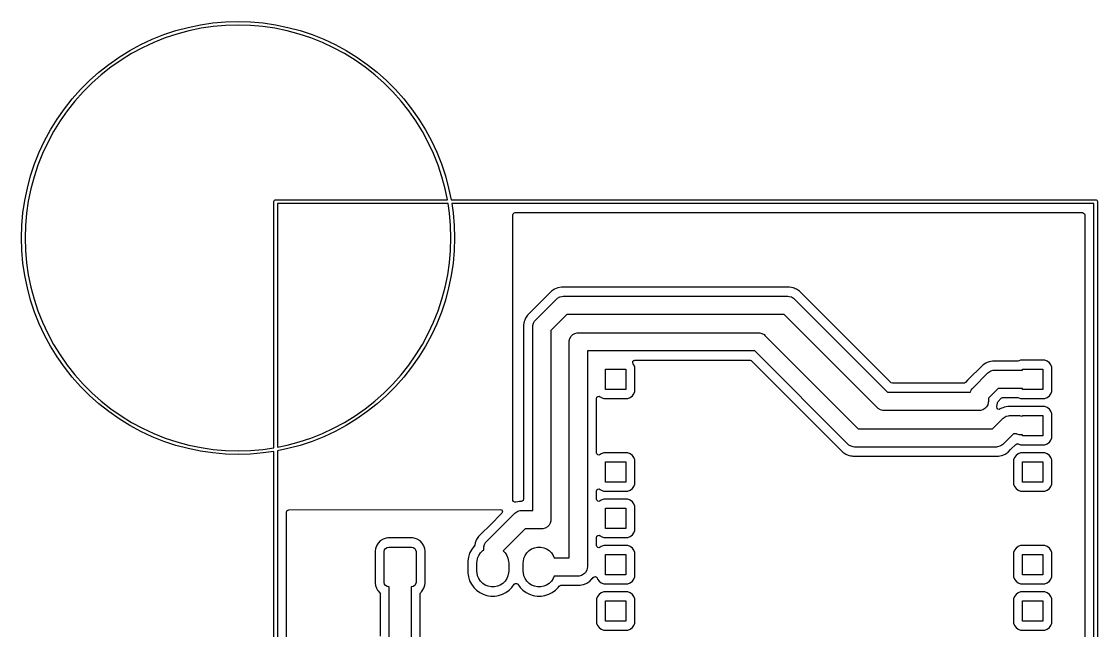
# Model space of a CAD drawing. Extents: x 75 to 134, y -115.2 to -43.8.
# Drawn here: x 75 to 134, y -77.2 to -43.8 of the extents above; entities that cross this region are included whole.
import ezdxf

# ---------------------------------------------------------------- set-up
doc = ezdxf.new("R2010")
doc.units = 0
doc.layers.add('BLACK', color=7, linetype='CONTINUOUS')

msp = doc.modelspace()

# ---------------------------------------------------------------- linework, layer by layer
at = {"layer": 'BLACK', "linetype": 'CONTINUOUS'}
for p, q in [((83.497445, -44.330004), (84.16431, -44.151318)), ((84.16431, -44.151318), (84.840437, -44.011709)), ((84.874309, -44.203807), (84.209294, -44.341122)), ((84.840437, -44.011709), (85.523537, -43.911649)), ((85.546183, -44.105392), (84.874309, -44.203807)), ((85.523537, -43.911649), (86.2113, -43.851478)), ((86.222642, -44.04621), (85.546183, -44.105392)), ((86.2113, -43.851478), (86.901398, -43.831398)), ((86.901398, -44.02646), (86.222642, -44.04621)), ((86.901398, -43.831398), (87.591496, -43.851478)), ((87.580154, -44.04621), (86.901398, -44.02646)), ((88.256613, -44.105392), (87.580154, -44.04621)), ((87.591496, -43.851478), (88.279259, -43.911649)), ((88.928487, -44.203807), (88.256613, -44.105392)), ((88.279259, -43.911649), (88.962359, -44.011709)), ((89.593502, -44.341122), (88.928487, -44.203807)), ((88.962359, -44.011709), (89.638486, -44.151318)), ((89.638486, -44.151318), (90.305351, -44.330004)), ((81.574779, -45.09383), (82.200485, -44.802058)), ((82.200485, -44.802058), (82.842097, -44.547162)), ((82.908812, -44.730461), (82.277745, -44.981168)), ((82.842097, -44.547162), (83.497445, -44.330004)), ((83.553389, -44.516871), (82.908812, -44.730461)), ((84.209294, -44.341122), (83.553389, -44.516871)), ((90.249407, -44.516871), (89.593502, -44.341122)), ((90.893984, -44.730461), (90.249407, -44.516871)), ((90.305351, -44.330004), (90.960699, -44.547162)), ((91.525051, -44.981168), (90.893984, -44.730461)), ((90.960699, -44.547162), (91.602311, -44.802058)), ((91.602311, -44.802058), (92.228017, -45.09383)), ((80.967097, -45.421489), (81.574779, -45.09383)), ((81.662323, -45.268144), (81.064628, -45.590418)), ((82.277745, -44.981168), (81.662323, -45.268144)), ((92.140473, -45.268144), (91.525051, -44.981168)), ((92.738168, -45.590418), (92.140473, -45.268144)), ((92.228017, -45.09383), (92.835699, -45.421489)), ((79.81396, -46.179919), (80.379495, -45.783928)), ((80.486683, -45.9469), (79.930443, -46.336383)), ((80.379495, -45.783928), (80.967097, -45.421489)), ((81.064628, -45.590418), (80.486683, -45.9469)), ((93.316113, -45.9469), (92.738168, -45.590418)), ((92.835699, -45.421489), (93.423301, -45.783928)), ((93.872353, -46.336383), (93.316113, -45.9469)), ((93.423301, -45.783928), (93.988836, -46.179919)), ((79.272408, -46.608123), (79.81396, -46.179919)), ((79.930443, -46.336383), (79.397791, -46.75755)), ((94.405005, -46.75755), (93.872353, -46.336383)), ((93.988836, -46.179919), (94.530388, -46.608123)), ((78.26849, -47.555271), (78.756669, -47.067092)), ((78.756669, -47.067092), (79.272408, -46.608123)), ((79.397791, -46.75755), (78.890529, -47.208975)), ((94.912267, -47.208975), (94.405005, -46.75755)), ((94.530388, -46.608123), (95.046127, -47.067092)), ((95.046127, -47.067092), (95.534306, -47.555271)), ((77.809521, -48.07101), (78.26849, -47.555271)), ((78.410373, -47.689131), (77.958948, -48.196393)), ((78.890529, -47.208975), (78.410373, -47.689131)), ((95.392423, -47.689131), (94.912267, -47.208975)), ((95.843848, -48.196393), (95.392423, -47.689131)), ((95.534306, -47.555271), (95.993275, -48.07101)), ((77.381317, -48.612562), (77.809521, -48.07101)), ((77.958948, -48.196393), (77.537781, -48.729045)), ((96.265015, -48.729045), (95.843848, -48.196393)), ((95.993275, -48.07101), (96.421479, -48.612562)), ((76.985326, -49.178097), (77.381317, -48.612562)), ((77.537781, -48.729045), (77.148298, -49.285285)), ((96.654498, -49.285285), (96.265015, -48.729045)), ((96.421479, -48.612562), (96.81747, -49.178097)), ((76.622887, -49.765699), (76.985326, -49.178097)), ((77.148298, -49.285285), (76.791816, -49.86323)), ((97.01098, -49.86323), (96.654498, -49.285285)), ((96.81747, -49.178097), (97.179909, -49.765699)), ((76.295228, -50.373381), (76.622887, -49.765699)), ((76.791816, -49.86323), (76.469542, -50.460925)), ((97.333254, -50.460925), (97.01098, -49.86323)), ((97.179909, -49.765699), (97.507568, -50.373381)), ((76.003456, -50.999087), (76.295228, -50.373381)), ((76.469542, -50.460925), (76.182566, -51.076347)), ((97.62023, -51.076347), (97.333254, -50.460925)), ((97.507568, -50.373381), (97.79934, -50.999087)), ((75.74856, -51.640699), (76.003456, -50.999087)), ((76.182566, -51.076347), (75.931859, -51.707414)), ((97.870937, -51.707414), (97.62023, -51.076347)), ((97.79934, -50.999087), (98.054236, -51.640699)), ((75.531402, -52.296047), (75.74856, -51.640699)), ((75.931859, -51.707414), (75.718269, -52.351991)), ((98.084527, -52.351991), (97.870937, -51.707414)), ((98.054236, -51.640699), (98.271394, -52.296047)), ((75.352716, -52.962912), (75.531402, -52.296047)), ((75.718269, -52.351991), (75.54252, -53.007896)), ((98.260276, -53.007896), (98.084527, -52.351991)), ((98.271394, -52.296047), (98.45008, -52.962912)), ((75.213107, -53.639039), (75.352716, -52.962912)), ((75.54252, -53.007896), (75.405205, -53.672911)), ((98.384601, -53.61), (98.260276, -53.007896)), ((98.45008, -52.962912), (98.583693, -53.61)), ((75.113047, -54.322139), (75.213107, -53.639039)), ((75.405205, -53.672911), (75.30679, -54.344785)), ((88.861921, -53.690491), (88.876853, -53.654443)), ((88.876853, -53.654443), (88.904443, -53.626853)), ((88.904443, -53.626853), (88.940491, -53.611921)), ((88.940491, -53.611921), (88.96, -53.61)), ((88.96, -53.61), (98.384601, -53.61)), ((98.583693, -53.61), (133.92, -53.61)), ((133.92, -53.61), (133.939509, -53.611921)), ((133.939509, -53.611921), (133.975557, -53.626853)), ((133.975557, -53.626853), (134.003147, -53.654443)), ((134.003147, -53.654443), (134.018079, -53.690491)), ((88.86, -53.71), (88.861921, -53.690491)), ((88.86, -67.206224), (88.86, -53.71)), ((89.06, -53.81), (89.06, -67.169037)), ((98.417672, -53.81), (89.06, -53.81)), ((98.496006, -54.344785), (98.417672, -53.81)), ((98.614731, -53.81), (98.689749, -54.322139)), ((133.82, -53.81), (98.614731, -53.81)), ((133.82, -110.86), (133.82, -53.81)), ((134.018079, -53.690491), (134.02, -53.71)), ((134.02, -53.71), (134.02, -110.96)), ((75.052876, -55.009902), (75.113047, -54.322139)), ((75.30679, -54.344785), (75.247608, -55.021244)), ((98.555188, -55.021244), (98.496006, -54.344785)), ((98.689749, -54.322139), (98.74992, -55.009902)), ((101.9705, -54.4345), (101.990185, -54.367461)), ((101.9705, -70.06612), (101.9705, -54.4345)), ((101.990185, -54.367461), (102.042989, -54.321706)), ((102.042989, -54.321706), (102.0945, -54.3105)), ((102.0945, -54.3105), (133.1955, -54.3105)), ((133.1955, -54.3105), (133.262539, -54.330185)), ((133.262539, -54.330185), (133.308294, -54.382989)), ((133.308294, -54.382989), (133.3195, -54.4345)), ((133.3195, -54.4345), (133.3195, -95.5555)), ((75.032796, -55.7), (75.052876, -55.009902)), ((75.247608, -55.021244), (75.227858, -55.7)), ((98.574938, -55.7), (98.555188, -55.021244)), ((98.74992, -55.009902), (98.77, -55.7)), ((75.052876, -56.390098), (75.032796, -55.7)), ((75.227858, -55.7), (75.247608, -56.378756)), ((98.555188, -56.378756), (98.574938, -55.7)), ((98.77, -55.7), (98.74992, -56.390098)), ((75.113047, -57.077861), (75.052876, -56.390098)), ((75.247608, -56.378756), (75.30679, -57.055215)), ((98.496006, -57.055215), (98.555188, -56.378756)), ((98.74992, -56.390098), (98.689749, -57.077861)), ((75.213107, -57.760961), (75.113047, -57.077861)), ((75.30679, -57.055215), (75.405205, -57.727089)), ((98.397591, -57.727089), (98.496006, -57.055215)), ((98.689749, -57.077861), (98.589689, -57.760961)), ((75.352716, -58.437088), (75.213107, -57.760961)), ((75.405205, -57.727089), (75.54252, -58.392104)), ((98.260276, -58.392104), (98.397591, -57.727089)), ((98.589689, -57.760961), (98.45008, -58.437088)), ((75.54252, -58.392104), (75.718269, -59.048009)), ((98.084527, -59.048009), (98.260276, -58.392104)), ((104.629029, -58.3955), (104.435742, -58.433947)), ((104.629031, -58.3955), (104.629029, -58.3955)), ((104.826113, -58.3955), (104.629031, -58.3955)), ((117.144541, -58.3955), (104.826113, -58.3955)), ((117.144544, -58.3955), (117.144541, -58.3955)), ((117.241188, -58.414724), (117.144544, -58.3955)), ((75.531402, -59.103953), (75.352716, -58.437088)), ((98.45008, -58.437088), (98.271394, -59.103953)), ((103.948423, -58.760228), (103.119901, -59.588751)), ((103.948468, -58.760181), (103.948423, -58.760228)), ((104.089786, -58.618863), (103.948468, -58.760181)), ((104.08979, -58.61886), (104.089786, -58.618863)), ((104.253651, -58.509371), (104.08979, -58.61886)), ((104.253664, -58.509364), (104.253651, -58.509371)), ((104.435732, -58.43395), (104.253664, -58.509364)), ((104.423191, -58.999323), (104.53623, -58.93406)), ((104.435742, -58.433947), (104.435732, -58.43395)), ((104.53623, -58.93406), (104.662309, -58.900278)), ((104.662309, -58.900278), (104.727572, -58.896)), ((104.727572, -58.896), (117.046, -58.896)), ((117.046, -58.896), (117.111248, -58.900277)), ((117.111248, -58.900277), (117.111263, -58.900277)), ((117.111263, -58.900277), (117.237342, -58.93406)), ((117.237342, -58.93406), (117.350381, -58.999323)), ((117.337828, -58.433946), (117.241188, -58.414724)), ((117.337832, -58.433948), (117.337828, -58.433946)), ((117.337836, -58.433949), (117.337832, -58.433948)), ((117.391165, -58.456038), (117.337836, -58.433949)), ((117.447315, -58.479296), (117.391165, -58.456038)), ((117.519911, -58.509366), (117.447315, -58.479296)), ((117.51992, -58.509371), (117.519911, -58.509366)), ((117.68378, -58.618859), (117.51992, -58.509371)), ((117.683781, -58.61886), (117.68378, -58.618859)), ((117.683782, -58.618861), (117.683781, -58.61886)), ((117.823139, -58.758218), (117.683782, -58.618861)), ((117.823139, -58.758219), (117.823139, -58.758218)), ((117.830206, -58.765286), (117.823139, -58.758219)), ((117.830209, -58.765289), (117.830206, -58.765285)), ((117.830206, -58.765285), (117.830206, -58.765286)), ((122.688101, -63.623181), (117.830209, -58.765289)), ((75.74856, -59.759301), (75.531402, -59.103953)), ((75.718269, -59.048009), (75.931859, -59.692586)), ((97.870937, -59.692586), (98.084527, -59.048009)), ((98.271394, -59.103953), (98.054236, -59.759301)), ((103.202447, -60.21402), (104.374019, -59.042448)), ((104.374019, -59.042448), (104.423167, -58.999346)), ((104.423167, -58.999346), (104.423191, -58.999323)), ((117.350381, -58.999323), (117.350396, -58.999338)), ((117.350396, -58.999338), (117.399553, -59.042447)), ((117.399553, -59.042447), (122.517107, -64.16)), ((76.003456, -60.400913), (75.74856, -59.759301)), ((75.931859, -59.692586), (76.182566, -60.323653)), ((97.62023, -60.323653), (97.870937, -59.692586)), ((98.054236, -59.759301), (97.79934, -60.400913)), ((102.669364, -60.093666), (102.624441, -60.202123)), ((102.669371, -60.093653), (102.669364, -60.093666)), ((102.778859, -59.929792), (102.669371, -60.093653)), ((102.850327, -59.858325), (102.778859, -59.929792)), ((102.918218, -59.790434), (102.850327, -59.858325)), ((102.918221, -59.790431), (102.918218, -59.790434)), ((103.119901, -59.588751), (102.918221, -59.790431)), ((104.934679, -59.896), (104.056, -60.774679)), ((116.838894, -59.896), (104.934679, -59.896)), ((121.956446, -65.013553), (116.838894, -59.896)), ((76.295228, -61.026619), (76.003456, -60.400913)), ((76.182566, -60.323653), (76.469542, -60.939075)), ((97.333254, -60.939075), (97.62023, -60.323653)), ((97.79934, -60.400913), (97.507568, -61.026619)), ((102.592576, -60.282636), (102.5555, -60.469027)), ((102.5555, -60.469027), (102.5555, -70.0205)), ((102.593948, -60.275739), (102.592576, -60.282636)), ((102.624441, -60.202125), (102.593948, -60.275739)), ((102.624441, -60.202123), (102.624441, -60.202125)), ((103.056, -60.567573), (103.060277, -60.502325)), ((103.056, -70.645), (103.056, -60.567573)), ((103.060277, -60.50231), (103.09406, -60.376231)), ((103.060277, -60.502325), (103.060277, -60.50231)), ((103.09406, -60.376231), (103.159323, -60.263192)), ((103.159323, -60.263192), (103.159338, -60.263176)), ((103.159338, -60.263176), (103.202447, -60.21402)), ((76.622887, -61.634301), (76.295228, -61.026619)), ((76.469542, -60.939075), (76.791816, -61.53677)), ((97.01098, -61.53677), (97.333254, -60.939075)), ((97.507568, -61.026619), (97.179909, -61.634301)), ((104.056, -60.774679), (104.056, -71.145)), ((105.056, -61.396), (105.060278, -61.330737)), ((105.060278, -61.330737), (105.09406, -61.204658)), ((105.09406, -61.204658), (105.159323, -61.091619)), ((105.159323, -61.091619), (105.251619, -60.999323)), ((105.251619, -60.999323), (105.364658, -60.93406)), ((105.364658, -60.93406), (105.490737, -60.900278)), ((105.490737, -60.900278), (105.556, -60.896)), ((105.556, -60.896), (115.436, -60.896)), ((115.436, -60.896), (115.501248, -60.900277)), ((115.501248, -60.900277), (115.501263, -60.900277)), ((115.501263, -60.900277), (115.627342, -60.93406)), ((115.627342, -60.93406), (115.740381, -60.999323)), ((115.740381, -60.999323), (115.740396, -60.999338)), ((115.740396, -60.999338), (115.789553, -61.042447)), ((115.789553, -61.042447), (120.907107, -66.16)), ((76.985326, -62.221903), (76.622887, -61.634301)), ((76.791816, -61.53677), (77.148298, -62.114715)), ((96.654498, -62.114715), (97.01098, -61.53677)), ((97.179909, -61.634301), (96.81747, -62.221903)), ((105.056, -73.24), (105.056, -61.396)), ((115.228894, -61.896), (106.056, -61.896)), ((106.056, -61.896), (106.056, -73.73)), ((120.346446, -67.013553), (115.228894, -61.896)), ((77.381317, -62.787438), (76.985326, -62.221903)), ((77.148298, -62.114715), (77.537781, -62.670955)), ((96.265015, -62.670955), (96.654498, -62.114715)), ((96.81747, -62.221903), (96.421479, -62.787438)), ((108.539317, -62.529348), (108.554168, -62.461075)), ((108.554168, -62.461075), (108.603573, -62.411669)), ((108.603573, -62.411669), (108.663001, -62.3965)), ((108.663001, -62.3965), (114.970218, -62.3965)), ((114.970218, -62.3965), (115.037257, -62.416185)), ((115.037257, -62.416185), (115.057899, -62.432819)), ((115.057899, -62.432819), (119.919735, -67.294655)), ((128.024834, -62.510038), (127.979315, -62.528892)), ((128.078161, -62.487949), (128.024834, -62.510037)), ((128.024834, -62.510037), (128.024834, -62.510038)), ((128.078167, -62.487947), (128.078161, -62.487949)), ((128.174812, -62.468724), (128.078167, -62.487947)), ((128.271455, -62.4495), (128.174812, -62.468724)), ((129.658547, -62.4495), (128.271455, -62.4495)), ((129.70188, -62.441682), (129.658547, -62.4495)), ((129.808516, -62.401908), (129.70188, -62.441682)), ((129.868123, -62.395501), (129.808516, -62.401908)), ((129.868129, -62.3955), (129.868123, -62.395501)), ((131.071864, -62.3955), (129.868129, -62.3955)), ((131.071873, -62.3955), (131.071864, -62.3955)), ((131.071881, -62.3955), (131.071873, -62.3955)), ((131.071883, -62.395501), (131.071881, -62.3955)), ((131.131483, -62.401908), (131.071883, -62.395501)), ((131.266328, -62.452202), (131.131482, -62.401908)), ((131.131482, -62.401908), (131.131483, -62.401908)), ((131.266335, -62.452206), (131.266328, -62.452202)), ((131.381544, -62.538452), (131.266335, -62.452206)), ((77.809521, -63.32899), (77.381317, -62.787438)), ((77.537781, -62.670955), (77.958948, -63.203607)), ((95.843848, -63.203607), (96.265015, -62.670955)), ((96.421479, -62.787438), (95.993275, -63.32899)), ((107.056, -64.004), (107.056, -62.896)), ((107.056, -62.896), (108.164, -62.896)), ((108.164, -62.896), (108.164, -64.004)), ((108.563734, -62.59481), (108.539317, -62.529348)), ((108.607796, -62.653669), (108.563734, -62.59481)), ((108.658091, -62.788517), (108.607796, -62.653669)), ((108.664499, -62.848128), (108.658091, -62.788517)), ((108.6645, -64.051873), (108.664499, -62.848128)), ((127.732214, -62.672863), (126.90222, -63.502859)), ((127.186447, -63.926447), (128.016446, -63.096447)), ((127.732215, -62.672862), (127.732214, -62.672863)), ((127.76094, -62.65367), (127.732215, -62.672862)), ((127.760941, -62.653669), (127.76094, -62.65367)), ((127.896079, -62.563371), (127.760941, -62.653669)), ((127.896089, -62.563366), (127.896079, -62.563371)), ((127.979315, -62.528892), (127.896089, -62.563366)), ((128.016446, -63.096447), (128.06561, -63.053331)), ((128.06561, -63.053331), (128.065619, -63.053323)), ((128.065619, -63.053323), (128.178658, -62.98806)), ((128.178658, -62.98806), (128.304737, -62.954277)), ((128.304737, -62.954277), (128.304752, -62.954277)), ((128.304752, -62.954277), (128.37, -62.95)), ((128.37, -62.95), (129.916, -62.95)), ((129.916, -62.95), (129.916, -62.896)), ((129.916, -62.896), (131.024, -62.896)), ((131.024, -62.896), (131.024, -64.004)), ((131.381547, -62.538455), (131.381544, -62.538452)), ((131.467793, -62.653664), (131.381547, -62.538455)), ((131.467795, -62.653668), (131.467793, -62.653664)), ((131.467796, -62.653669), (131.467795, -62.653668)), ((131.518091, -62.788517), (131.467796, -62.653669)), ((131.524499, -62.848128), (131.518091, -62.788517)), ((131.5245, -64.051873), (131.524499, -62.848128)), ((78.26849, -63.844729), (77.809521, -63.32899)), ((77.958948, -63.203607), (78.410373, -63.710869)), ((95.392423, -63.710869), (95.843848, -63.203607)), ((95.993275, -63.32899), (95.534306, -63.844729)), ((122.708743, -63.639815), (122.688101, -63.623181)), ((122.775782, -63.6595), (122.708743, -63.639815)), ((126.694217, -63.6595), (122.775782, -63.6595)), ((126.720575, -63.656666), (126.694217, -63.6595)), ((126.781898, -63.623181), (126.720575, -63.656666)), ((126.90222, -63.502859), (126.781898, -63.623181)), ((78.756669, -64.332908), (78.26849, -63.844729)), ((78.410373, -63.710869), (78.890529, -64.191025)), ((78.890529, -64.191025), (79.397791, -64.64245)), ((94.405005, -64.64245), (94.912267, -64.191025)), ((94.912267, -64.191025), (95.392423, -63.710869)), ((95.534306, -63.844729), (95.046127, -64.332908)), ((108.164, -64.004), (107.056, -64.004)), ((108.521546, -64.361546), (108.607796, -64.246331)), ((108.607796, -64.246331), (108.658091, -64.111483)), ((108.658091, -64.111483), (108.6645, -64.051873)), ((122.517107, -64.16), (127.058944, -64.16)), ((127.058944, -64.16), (127.07806, -64.088658)), ((127.07806, -64.088658), (127.099298, -64.051873)), ((127.099298, -64.051873), (127.143323, -63.975619)), ((127.143323, -63.975619), (127.143338, -63.975603)), ((127.143338, -63.975603), (127.186447, -63.926447)), ((128.577107, -63.95), (128.04, -64.487106)), ((129.916, -63.95), (128.577107, -63.95)), ((129.916, -64.004), (129.916, -63.95)), ((131.024, -64.004), (129.916, -64.004)), ((131.381546, -64.361546), (131.467796, -64.246331)), ((131.467796, -64.246331), (131.518091, -64.111483)), ((131.518091, -64.111483), (131.5245, -64.051873)), ((79.272408, -64.791877), (78.756669, -64.332908)), ((79.81396, -65.220081), (79.272408, -64.791877)), ((79.397791, -64.64245), (79.930443, -65.063617)), ((93.872353, -65.063617), (94.405005, -64.64245)), ((94.530388, -64.791877), (93.988836, -65.220081)), ((95.046127, -64.332908), (94.530388, -64.791877)), ((106.5565, -64.503001), (106.576185, -64.435962)), ((106.5565, -67.476998), (106.5565, -64.503001)), ((106.576185, -64.435962), (106.628989, -64.390207)), ((106.628989, -64.390207), (106.698147, -64.380263)), ((106.698147, -64.380263), (106.75481, -64.403734)), ((106.75481, -64.403734), (106.797861, -64.435962)), ((106.797861, -64.435962), (106.813668, -64.447795)), ((106.813668, -64.447795), (106.813671, -64.447797)), ((106.813671, -64.447797), (106.948517, -64.498091)), ((106.948517, -64.498091), (106.948516, -64.498091)), ((106.948516, -64.498091), (106.955444, -64.498835)), ((106.955444, -64.498835), (107.008127, -64.5045)), ((107.008127, -64.5045), (108.211872, -64.504499)), ((108.211872, -64.504499), (108.271483, -64.498091)), ((108.271483, -64.498091), (108.406331, -64.447796)), ((108.406331, -64.447796), (108.521546, -64.361546)), ((128.00194, -64.851342), (127.936677, -64.964381)), ((128.035722, -64.725263), (128.00194, -64.851342)), ((128.04, -64.66), (128.035722, -64.725263)), ((128.04, -64.487106), (128.04, -64.66)), ((128.502817, -64.947981), (128.5405, -64.758541)), ((128.5405, -64.745782), (128.560185, -64.678743)), ((128.5405, -64.758541), (128.5405, -64.745782)), ((128.560185, -64.678743), (128.576819, -64.658101)), ((128.576819, -64.658101), (128.748102, -64.486819)), ((128.748102, -64.486819), (128.809425, -64.453334)), ((128.809425, -64.453334), (128.835783, -64.4505)), ((128.835783, -64.4505), (129.658547, -64.4505)), ((129.658547, -64.4505), (129.70188, -64.458318)), ((129.70188, -64.458318), (129.808517, -64.498091)), ((129.808517, -64.498091), (129.808516, -64.498091)), ((129.808516, -64.498091), (129.815444, -64.498835)), ((129.815444, -64.498835), (129.868127, -64.5045)), ((129.868127, -64.5045), (131.071872, -64.504499)), ((131.071872, -64.504499), (131.131483, -64.498091)), ((131.131483, -64.498091), (131.266331, -64.447796)), ((131.266331, -64.447796), (131.381546, -64.361546)), ((80.379495, -65.616072), (79.81396, -65.220081)), ((79.930443, -65.063617), (80.486683, -65.4531)), ((80.486683, -65.4531), (81.064628, -65.809582)), ((92.738168, -65.809582), (93.316113, -65.4531)), ((93.316113, -65.4531), (93.872353, -65.063617)), ((93.988836, -65.220081), (93.423301, -65.616072)), ((122.00561, -65.056668), (121.956446, -65.013553)), ((122.005619, -65.056677), (122.00561, -65.056668)), ((122.118658, -65.12194), (122.005619, -65.056677)), ((122.244737, -65.155723), (122.118658, -65.12194)), ((122.244752, -65.155723), (122.244737, -65.155723)), ((122.31, -65.16), (122.244752, -65.155723)), ((127.54, -65.16), (122.31, -65.16)), ((127.605263, -65.155722), (127.54, -65.16)), ((127.731342, -65.12194), (127.605263, -65.155722)), ((127.844381, -65.056677), (127.731342, -65.12194)), ((127.936677, -64.964381), (127.844381, -65.056677)), ((128.501405, -64.956697), (128.502817, -64.947981)), ((128.51258, -65.025667), (128.501405, -64.956697)), ((128.55927, -65.077646), (128.51258, -65.025667)), ((128.626649, -65.096132), (128.55927, -65.077646)), ((128.693327, -65.075255), (128.626649, -65.096132)), ((128.726076, -65.053373), (128.693327, -65.075255)), ((128.726088, -65.053366), (128.726076, -65.053373)), ((128.880277, -64.9895), (128.726088, -65.053366)), ((128.908162, -64.977949), (128.880277, -64.9895)), ((128.90817, -64.977947), (128.908162, -64.977949)), ((129.004812, -64.958724), (128.90817, -64.977947)), ((129.101455, -64.9395), (129.004812, -64.958724)), ((129.008658, -65.47806), (129.134737, -65.444277)), ((129.824279, -64.9395), (129.101455, -64.9395)), ((129.134737, -65.444277), (129.134752, -65.444277)), ((129.134752, -65.444277), (129.2, -65.44)), ((129.2, -65.44), (129.74, -65.44)), ((129.74, -65.44), (129.805248, -65.444277)), ((129.805248, -65.444277), (129.805263, -65.444277)), ((129.805263, -65.444277), (129.916, -65.473949)), ((129.83753, -64.93879), (129.824279, -64.9395)), ((129.846123, -64.937866), (129.83753, -64.93879)), ((129.868125, -64.935501), (129.846123, -64.937866)), ((129.868129, -64.9355), (129.868125, -64.935501)), ((131.071864, -64.9355), (129.868129, -64.9355)), ((129.916, -65.473949), (129.916, -65.436)), ((129.916, -65.436), (131.024, -65.436)), ((131.024, -65.436), (131.024, -66.544)), ((131.071873, -64.9355), (131.071864, -64.9355)), ((131.071881, -64.9355), (131.071873, -64.9355)), ((131.071883, -64.935501), (131.071881, -64.9355)), ((131.131483, -64.941908), (131.071883, -64.935501)), ((131.266328, -64.992202), (131.131482, -64.941908)), ((131.131482, -64.941908), (131.131483, -64.941908)), ((131.266335, -64.992206), (131.266328, -64.992202)), ((131.381544, -65.078452), (131.266335, -64.992206)), ((131.381547, -65.078455), (131.381544, -65.078452)), ((131.467793, -65.193664), (131.381547, -65.078455)), ((131.467797, -65.193671), (131.467793, -65.193664)), ((131.505461, -65.294655), (131.467797, -65.193671)), ((131.518091, -65.328517), (131.505461, -65.294655)), ((131.524499, -65.388128), (131.518091, -65.328517)), ((131.5245, -66.591873), (131.524499, -65.388128)), ((80.967097, -65.978511), (80.379495, -65.616072)), ((81.574779, -66.30617), (80.967097, -65.978511)), ((81.064628, -65.809582), (81.662323, -66.131856)), ((92.140473, -66.131856), (92.738168, -65.809582)), ((92.835699, -65.978511), (92.228017, -66.30617)), ((93.423301, -65.616072), (92.835699, -65.978511)), ((128.272894, -66.16), (128.846447, -65.586446)), ((128.846447, -65.586446), (128.895603, -65.543338)), ((128.895603, -65.543338), (128.895619, -65.543323)), ((128.895619, -65.543323), (129.008658, -65.47806)), ((82.200485, -66.597942), (81.574779, -66.30617)), ((81.662323, -66.131856), (82.277745, -66.418832)), ((82.842097, -66.852838), (82.200485, -66.597942)), ((82.277745, -66.418832), (82.908812, -66.669539)), ((90.893984, -66.669539), (91.525051, -66.418832)), ((91.602311, -66.597942), (90.960699, -66.852838)), ((91.525051, -66.418832), (92.140473, -66.131856)), ((92.228017, -66.30617), (91.602311, -66.597942)), ((120.907107, -66.16), (128.272894, -66.16)), ((129.407107, -66.44), (128.833553, -67.013553)), ((129.577977, -66.44), (129.407107, -66.44)), ((129.598658, -66.45194), (129.577977, -66.44)), ((129.625301, -66.459079), (129.598658, -66.45194)), ((129.724737, -66.485723), (129.625301, -66.459079)), ((129.724752, -66.485723), (129.724737, -66.485723)), ((129.79, -66.49), (129.724752, -66.485723)), ((129.916, -66.49), (129.79, -66.49)), ((129.916, -66.544), (129.916, -66.49)), ((131.024, -66.544), (129.916, -66.544)), ((131.467796, -66.786331), (131.518091, -66.651483)), ((131.518091, -66.651483), (131.5245, -66.591873)), ((83.497445, -67.069996), (82.842097, -66.852838)), ((82.908812, -66.669539), (83.553389, -66.883129)), ((84.16431, -67.248682), (83.497445, -67.069996)), ((83.553389, -66.883129), (84.209294, -67.058878)), ((84.209294, -67.058878), (84.874309, -67.196193)), ((84.874309, -67.196193), (85.546183, -67.294608)), ((88.256613, -67.294608), (88.86, -67.206224)), ((89.06, -67.169037), (89.593502, -67.058878)), ((89.593502, -67.058878), (90.249407, -66.883129)), ((90.305351, -67.069996), (89.638486, -67.248682)), ((90.249407, -66.883129), (90.893984, -66.669539)), ((90.960699, -66.852838), (90.305351, -67.069996)), ((120.39561, -67.056668), (120.346446, -67.013553)), ((120.395619, -67.056677), (120.39561, -67.056668)), ((120.508658, -67.12194), (120.395619, -67.056677)), ((120.634737, -67.155723), (120.508658, -67.12194)), ((120.634752, -67.155723), (120.634737, -67.155723)), ((120.7, -67.16), (120.634752, -67.155723)), ((128.48, -67.16), (120.7, -67.16)), ((128.545248, -67.155723), (128.48, -67.16)), ((128.545263, -67.155723), (128.545248, -67.155723)), ((128.671342, -67.12194), (128.545263, -67.155723)), ((128.784381, -67.056677), (128.671342, -67.12194)), ((128.784396, -67.056661), (128.784381, -67.056677)), ((128.833553, -67.013553), (128.784396, -67.056661)), ((129.267348, -67.28757), (129.538633, -67.016286)), ((129.538633, -67.016286), (129.599952, -66.982804)), ((129.599952, -66.982804), (129.650495, -66.982352)), ((129.650495, -66.982352), (129.659097, -66.984063)), ((129.659097, -66.984063), (129.678213, -66.989491)), ((129.678213, -66.989491), (129.808517, -67.038091)), ((129.808517, -67.038091), (129.868127, -67.0445)), ((129.868127, -67.0445), (131.071872, -67.044499)), ((131.071872, -67.044499), (131.131483, -67.038091)), ((131.131483, -67.038091), (131.266331, -66.987796)), ((131.266331, -66.987796), (131.381546, -66.901546)), ((131.381546, -66.901546), (131.467796, -66.786331)), ((84.840437, -67.388291), (84.16431, -67.248682)), ((85.523537, -67.488351), (84.840437, -67.388291)), ((86.2113, -67.548522), (85.523537, -67.488351)), ((85.546183, -67.294608), (86.222642, -67.35379)), ((86.901398, -67.568602), (86.2113, -67.548522)), ((86.222642, -67.35379), (86.901398, -67.37354)), ((86.901398, -67.37354), (87.580154, -67.35379)), ((87.591496, -67.548522), (86.901398, -67.568602)), ((87.580154, -67.35379), (88.256613, -67.294608)), ((88.279259, -67.488351), (87.591496, -67.548522)), ((88.86, -67.403284), (88.279259, -67.488351)), ((88.86, -110.96), (88.86, -67.403284)), ((89.638486, -67.248682), (89.06, -67.368129)), ((89.06, -67.368129), (89.06, -110.86)), ((106.571668, -67.536425), (106.5565, -67.476998)), ((106.621074, -67.58583), (106.571668, -67.536425)), ((106.689347, -67.600682), (106.621074, -67.58583)), ((106.754811, -67.576265), (106.689347, -67.600682)), ((106.813668, -67.532204), (106.754811, -67.576265)), ((106.813671, -67.532202), (106.813668, -67.532204)), ((106.948516, -67.481908), (106.813671, -67.532202)), ((107.008123, -67.475501), (106.948516, -67.481908)), ((107.008129, -67.4755), (107.008123, -67.475501)), ((108.211864, -67.4755), (107.008129, -67.4755)), ((108.211873, -67.4755), (108.211864, -67.4755)), ((108.211881, -67.4755), (108.211873, -67.4755)), ((108.211883, -67.475501), (108.211881, -67.4755)), ((108.271483, -67.481908), (108.211883, -67.475501)), ((108.406328, -67.532202), (108.271482, -67.481908)), ((108.271482, -67.481908), (108.271483, -67.481908)), ((108.406335, -67.532206), (108.406328, -67.532202)), ((108.521544, -67.618452), (108.406335, -67.532206)), ((108.521547, -67.618455), (108.521544, -67.618452)), ((108.607793, -67.733664), (108.521547, -67.618455)), ((108.607797, -67.733671), (108.607793, -67.733664)), ((108.642862, -67.827687), (108.607797, -67.733671)), ((108.658091, -67.868517), (108.642862, -67.827687)), ((119.919735, -67.294655), (119.919764, -67.294686)), ((119.919764, -67.294686), (120.062214, -67.437136)), ((120.062214, -67.437136), (120.062218, -67.437139)), ((120.062218, -67.437139), (120.226079, -67.546628)), ((120.226079, -67.546628), (120.226092, -67.546635)), ((120.226092, -67.546635), (120.354833, -67.599961)), ((120.354833, -67.599961), (120.397744, -67.617735)), ((120.397744, -67.617735), (120.408164, -67.622051)), ((120.408164, -67.622051), (120.504812, -67.641275)), ((120.504812, -67.641275), (120.553135, -67.650887)), ((120.553135, -67.650887), (120.601458, -67.6605)), ((120.601458, -67.6605), (120.601459, -67.6605)), ((120.601459, -67.6605), (128.578542, -67.6605)), ((128.578542, -67.6605), (128.59787, -67.656655)), ((128.59787, -67.656655), (128.675188, -67.641275)), ((128.675188, -67.641275), (128.771836, -67.622051)), ((128.771836, -67.622051), (128.825165, -67.599961)), ((128.825165, -67.599961), (128.953914, -67.546632)), ((128.953914, -67.546632), (129.117782, -67.437139)), ((129.117782, -67.437139), (129.257139, -67.297782)), ((129.257139, -67.29778), (129.267347, -67.287573)), ((129.257139, -67.297782), (129.257139, -67.29778)), ((129.267347, -67.287573), (129.267348, -67.28757)), ((129.472202, -67.733671), (129.421908, -67.868517)), ((129.472206, -67.733664), (129.472202, -67.733671)), ((129.558452, -67.618455), (129.472206, -67.733664)), ((129.558455, -67.618452), (129.558452, -67.618455)), ((129.673664, -67.532206), (129.558455, -67.618452)), ((129.673671, -67.532202), (129.673664, -67.532206)), ((129.808516, -67.481908), (129.673671, -67.532202)), ((129.868123, -67.475501), (129.808516, -67.481908)), ((129.868129, -67.4755), (129.868123, -67.475501)), ((131.071864, -67.4755), (129.868129, -67.4755)), ((131.071873, -67.4755), (131.071864, -67.4755)), ((131.071881, -67.4755), (131.071873, -67.4755)), ((131.071883, -67.475501), (131.071881, -67.4755)), ((131.131483, -67.481908), (131.071883, -67.475501)), ((131.266328, -67.532202), (131.131482, -67.481908)), ((131.131482, -67.481908), (131.131483, -67.481908)), ((131.266335, -67.532206), (131.266328, -67.532202)), ((131.381544, -67.618452), (131.266335, -67.532206)), ((131.381547, -67.618455), (131.381544, -67.618452)), ((131.467793, -67.733664), (131.381547, -67.618455)), ((131.467797, -67.733671), (131.467793, -67.733664)), ((131.502862, -67.827687), (131.467797, -67.733671)), ((131.518091, -67.868517), (131.502862, -67.827687)), ((107.056, -69.084), (107.056, -67.976)), ((107.056, -67.976), (108.164, -67.976)), ((108.164, -67.976), (108.164, -69.084)), ((108.664499, -67.928128), (108.658091, -67.868517)), ((108.664499, -67.928135), (108.664499, -67.928128)), ((108.6645, -69.131873), (108.664499, -67.928135)), ((129.415501, -67.928123), (129.4155, -67.928135)), ((129.4155, -67.928135), (129.4155, -69.13187)), ((129.4165, -67.918826), (129.415501, -67.928123)), ((129.421908, -67.868517), (129.4165, -67.918826)), ((129.916, -69.084), (129.916, -67.976)), ((129.916, -67.976), (131.024, -67.976)), ((131.024, -67.976), (131.024, -69.084)), ((131.524499, -67.928128), (131.518091, -67.868517)), ((131.5245, -69.131873), (131.524499, -67.928128)), ((106.5565, -69.583001), (106.576185, -69.515962)), ((106.5565, -70.016998), (106.5565, -69.583001)), ((106.576185, -69.515962), (106.628989, -69.470207)), ((106.628989, -69.470207), (106.698147, -69.460263)), ((106.698147, -69.460263), (106.75481, -69.483734)), ((106.75481, -69.483734), (106.797861, -69.515962)), ((106.797861, -69.515962), (106.813668, -69.527795)), ((106.813668, -69.527795), (106.813671, -69.527797)), ((106.813671, -69.527797), (106.948517, -69.578091)), ((106.948517, -69.578091), (106.948516, -69.578091)), ((106.948516, -69.578091), (106.955444, -69.578835)), ((106.955444, -69.578835), (107.008127, -69.5845)), ((107.008127, -69.5845), (108.211872, -69.584499)), ((108.164, -69.084), (107.056, -69.084)), ((108.211872, -69.584499), (108.271483, -69.578091)), ((108.271483, -69.578091), (108.406331, -69.527796)), ((108.406331, -69.527796), (108.521546, -69.441546)), ((108.521546, -69.441546), (108.607796, -69.326331)), ((108.607796, -69.326331), (108.658091, -69.191483)), ((108.658091, -69.191483), (108.6645, -69.131873)), ((129.4155, -69.13187), (129.415501, -69.131876)), ((129.415501, -69.131876), (129.421908, -69.191483)), ((129.421908, -69.191483), (129.472202, -69.326328)), ((129.472202, -69.326328), (129.472206, -69.326335)), ((129.472206, -69.326335), (129.558452, -69.441544)), ((129.558452, -69.441544), (129.558455, -69.441547)), ((129.558455, -69.441547), (129.673664, -69.527793)), ((129.673664, -69.527793), (129.673671, -69.527797)), ((129.673671, -69.527797), (129.808517, -69.578091)), ((129.808517, -69.578091), (129.808516, -69.578091)), ((129.808516, -69.578091), (129.815444, -69.578835)), ((129.815444, -69.578835), (129.868127, -69.5845)), ((129.868127, -69.5845), (131.071872, -69.584499)), ((131.024, -69.084), (129.916, -69.084)), ((131.071872, -69.584499), (131.131483, -69.578091)), ((131.131483, -69.578091), (131.266331, -69.527796)), ((131.266331, -69.527796), (131.381546, -69.441546)), ((131.381546, -69.441546), (131.467796, -69.326331)), ((131.467796, -69.326331), (131.518091, -69.191483)), ((131.518091, -69.191483), (131.5245, -69.131873)), ((101.974318, -70.096652), (101.9705, -70.06612)), ((102.009903, -70.15678), (101.974318, -70.096652)), ((102.072347, -70.188125), (102.009903, -70.15678)), ((102.129827, -70.18201), (102.072347, -70.188125)), ((102.130649, -70.184717), (102.129827, -70.18201)), ((102.136481, -70.182947), (102.130649, -70.184717)), ((102.233126, -70.163724), (102.136481, -70.182947)), ((102.329769, -70.1445), (102.233126, -70.163724)), ((102.4315, -70.1445), (102.329769, -70.1445)), ((102.483011, -70.133294), (102.4315, -70.1445)), ((102.535815, -70.087539), (102.483011, -70.133294)), ((102.5555, -70.0205), (102.535815, -70.087539)), ((106.571668, -70.076425), (106.5565, -70.016998)), ((106.621074, -70.12583), (106.571668, -70.076425)), ((106.689347, -70.140682), (106.621074, -70.12583)), ((106.754811, -70.116265), (106.689347, -70.140682)), ((106.813668, -70.072204), (106.754811, -70.116265)), ((106.813671, -70.072202), (106.813668, -70.072204)), ((106.948516, -70.021908), (106.813671, -70.072202)), ((107.008123, -70.015501), (106.948516, -70.021908)), ((107.008129, -70.0155), (107.008123, -70.015501)), ((108.211864, -70.0155), (107.008129, -70.0155)), ((108.211873, -70.0155), (108.211864, -70.0155)), ((108.211881, -70.0155), (108.211873, -70.0155)), ((108.211883, -70.015501), (108.211881, -70.0155)), ((108.271483, -70.021908), (108.211883, -70.015501)), ((108.406328, -70.072202), (108.271482, -70.021908)), ((108.271482, -70.021908), (108.271483, -70.021908)), ((108.406335, -70.072206), (108.406328, -70.072202)), ((108.521544, -70.158452), (108.406335, -70.072206)), ((108.521547, -70.158455), (108.521544, -70.158452)), ((108.607793, -70.273664), (108.521547, -70.158455)), ((89.5605, -70.732969), (89.580185, -70.66593)), ((89.5605, -83.907133), (89.5605, -70.732969)), ((89.580185, -70.66593), (89.632989, -70.620175)), ((89.632989, -70.620175), (89.684199, -70.608969)), ((89.684199, -70.608969), (101.277766, -70.580965)), ((101.277766, -70.580965), (101.344852, -70.600488)), ((101.344852, -70.600488), (101.390735, -70.653181)), ((101.400845, -70.722316), (101.371974, -70.785941)), ((101.390735, -70.653181), (101.400845, -70.722316)), ((102.074761, -70.791446), (102.123917, -70.748338)), ((102.123917, -70.748338), (102.123933, -70.748323)), ((102.123933, -70.748323), (102.236972, -70.68306)), ((102.236972, -70.68306), (102.363051, -70.649277)), ((102.363051, -70.649277), (102.363066, -70.649277)), ((102.363066, -70.649277), (102.428314, -70.645)), ((102.428314, -70.645), (103.056, -70.645)), ((107.056, -71.624), (107.056, -70.516)), ((107.056, -70.516), (108.164, -70.516)), ((108.164, -70.516), (108.164, -71.624)), ((108.607795, -70.273668), (108.607793, -70.273664)), ((108.607796, -70.273669), (108.607795, -70.273668)), ((108.658091, -70.408517), (108.607796, -70.273669)), ((108.664499, -70.468128), (108.658091, -70.408517)), ((108.6645, -71.671873), (108.664499, -70.468128)), ((100.516447, -72.349761), (102.074761, -70.791446)), ((101.365746, -70.792646), (100.721558, -71.436835)), ((101.371974, -70.785941), (101.365746, -70.792646)), ((104.01794, -71.336342), (103.952677, -71.449381)), ((104.051722, -71.210263), (104.01794, -71.336342)), ((104.056, -71.145), (104.051722, -71.210263)), ((100.232218, -71.926175), (100.176849, -71.981544)), ((100.232221, -71.926172), (100.232218, -71.926175)), ((100.721558, -71.436835), (100.232221, -71.926172)), ((102.635421, -71.645), (101.42993, -72.850489)), ((103.556, -71.645), (102.635421, -71.645)), ((103.621263, -71.640722), (103.556, -71.645)), ((103.747342, -71.60694), (103.621263, -71.640722)), ((103.860381, -71.541677), (103.747342, -71.60694)), ((103.952677, -71.449381), (103.860381, -71.541677)), ((108.164, -71.624), (107.056, -71.624)), ((108.521546, -71.981546), (108.607796, -71.866331)), ((108.607796, -71.866331), (108.658091, -71.731483)), ((108.658091, -71.731483), (108.6645, -71.671873)), ((94.577289, -72.426342), (94.485187, -72.575663)), ((94.701342, -72.302289), (94.577289, -72.426342)), ((94.850663, -72.210187), (94.701342, -72.302289)), ((94.850668, -72.210185), (94.850663, -72.210187)), ((95.0172, -72.155001), (94.850668, -72.210185)), ((95.017203, -72.155), (95.0172, -72.155001)), ((95.119981, -72.144501), (95.017203, -72.155)), ((95.119998, -72.1445), (95.119981, -72.144501)), ((96.46001, -72.1445), (95.119998, -72.1445)), ((96.562795, -72.155), (96.46001, -72.1445)), ((96.562797, -72.155001), (96.562795, -72.155)), ((96.729334, -72.210186), (96.562797, -72.155001)), ((96.878656, -72.302288), (96.729334, -72.210186)), ((97.002712, -72.426344), (96.878656, -72.302288)), ((97.094814, -72.575666), (97.002712, -72.426344)), ((99.883654, -72.533611), (99.851269, -72.595522)), ((99.907947, -72.411484), (99.883654, -72.533611)), ((99.90795, -72.411474), (99.907947, -72.411484)), ((99.983364, -72.229406), (99.90795, -72.411474)), ((99.983371, -72.229393), (99.983364, -72.229406)), ((100.092859, -72.065533), (99.983371, -72.229393)), ((100.176849, -71.981544), (100.092859, -72.065533)), ((100.374277, -72.638051), (100.40806, -72.511972)), ((100.40806, -72.511972), (100.473323, -72.398933)), ((100.473323, -72.398933), (100.473338, -72.398917)), ((100.473338, -72.398917), (100.516447, -72.349761)), ((106.5565, -72.123001), (106.576185, -72.055962)), ((106.5565, -72.556998), (106.5565, -72.123001)), ((106.576185, -72.055962), (106.628989, -72.010207)), ((106.628989, -72.010207), (106.698147, -72.000263)), ((106.698147, -72.000263), (106.75481, -72.023734)), ((106.75481, -72.023734), (106.765362, -72.031633)), ((106.765362, -72.031633), (106.813668, -72.067795)), ((106.813668, -72.067795), (106.813671, -72.067797)), ((106.813671, -72.067797), (106.948517, -72.118091)), ((106.948517, -72.118091), (106.948516, -72.118091)), ((106.948516, -72.118091), (106.955444, -72.118835)), ((106.955444, -72.118835), (107.008127, -72.1245)), ((107.008127, -72.1245), (108.211872, -72.124499)), ((108.211872, -72.124499), (108.271483, -72.118091)), ((108.271483, -72.118091), (108.406331, -72.067796)), ((108.406331, -72.067796), (108.521546, -71.981546)), ((94.43, -72.742204), (94.4195, -72.844983)), ((94.4195, -72.844983), (94.4195, -74.635001)), ((94.430001, -72.742204), (94.43, -72.742204)), ((94.485186, -72.575666), (94.430001, -72.742203)), ((94.430001, -72.742203), (94.430001, -72.742204)), ((94.485187, -72.575663), (94.485186, -72.575666)), ((94.92, -72.895), (94.93903, -72.799329)), ((94.92, -74.585), (94.92, -72.895)), ((94.93903, -72.799329), (94.993223, -72.718223)), ((94.993223, -72.718223), (95.074329, -72.66403)), ((95.074329, -72.66403), (95.17, -72.645)), ((95.17, -72.645), (96.41, -72.645)), ((96.41, -72.645), (96.505671, -72.66403)), ((96.505671, -72.66403), (96.586777, -72.718223)), ((96.586777, -72.718223), (96.64097, -72.799329)), ((96.64097, -72.799329), (96.66, -72.895)), ((96.66, -72.895), (96.66, -74.585)), ((97.149999, -72.742203), (97.094814, -72.575666)), ((97.160499, -72.844992), (97.149999, -72.742203)), ((97.1605, -74.635009), (97.160499, -72.844992)), ((99.599909, -72.988908), (99.533245, -73.194077)), ((99.697845, -72.796697), (99.599909, -72.988908)), ((99.824637, -72.622182), (99.697845, -72.796697)), ((99.84972, -72.597099), (99.824637, -72.622182)), ((99.851269, -72.595522), (99.84972, -72.597099)), ((100.037462, -73.262452), (100.102729, -73.104885)), ((100.102729, -73.104885), (100.197481, -72.963078)), ((100.197481, -72.963078), (100.318078, -72.842481)), ((100.318078, -72.842481), (100.37, -72.807787)), ((100.37, -72.703314), (100.374277, -72.638066)), ((100.37, -72.807787), (100.37, -72.703314)), ((100.374277, -72.638066), (100.374277, -72.638051)), ((101.42993, -72.850489), (101.542519, -72.963078)), ((101.542519, -72.963078), (101.637271, -73.104885)), ((101.637271, -73.104885), (101.702538, -73.262452)), ((102.577462, -73.262452), (102.642729, -73.104885)), ((102.642729, -73.104885), (102.737481, -72.963078)), ((102.737481, -72.963078), (102.858078, -72.842481)), ((102.858078, -72.842481), (102.999885, -72.747729)), ((102.999885, -72.747729), (103.157452, -72.682462)), ((103.157452, -72.682462), (103.324725, -72.649189)), ((103.324725, -72.649189), (103.495275, -72.649189)), ((103.495275, -72.649189), (103.662548, -72.682462)), ((103.662548, -72.682462), (103.820115, -72.747729)), ((103.820115, -72.747729), (103.961922, -72.842481)), ((103.961922, -72.842481), (104.082519, -72.963078)), ((104.082519, -72.963078), (104.177271, -73.104885)), ((104.177271, -73.104885), (104.233238, -73.24)), ((106.571668, -72.616425), (106.5565, -72.556998)), ((106.621074, -72.66583), (106.571668, -72.616425)), ((106.689347, -72.680682), (106.621074, -72.66583)), ((106.754811, -72.656265), (106.689347, -72.680682)), ((106.813668, -72.612204), (106.754811, -72.656265)), ((106.813671, -72.612202), (106.813668, -72.612204)), ((106.948516, -72.561908), (106.813671, -72.612202)), ((107.008123, -72.555501), (106.948516, -72.561908)), ((107.008129, -72.5555), (107.008123, -72.555501)), ((108.211864, -72.5555), (107.008129, -72.5555)), ((107.056, -74.164), (107.056, -73.056)), ((107.056, -73.056), (108.164, -73.056)), ((108.164, -73.056), (108.164, -74.164)), ((108.211873, -72.5555), (108.211864, -72.5555)), ((108.211881, -72.5555), (108.211873, -72.5555)), ((108.211883, -72.555501), (108.211881, -72.5555)), ((108.271483, -72.561908), (108.211883, -72.555501)), ((108.406328, -72.612202), (108.271482, -72.561908)), ((108.271482, -72.561908), (108.271483, -72.561908)), ((108.406335, -72.612206), (108.406328, -72.612202)), ((108.521544, -72.698452), (108.406335, -72.612206)), ((108.521547, -72.698455), (108.521544, -72.698452)), ((108.607793, -72.813664), (108.521547, -72.698455)), ((108.607797, -72.813671), (108.607793, -72.813664)), ((108.619478, -72.844991), (108.607797, -72.813671)), ((108.658091, -72.948517), (108.619478, -72.844991)), ((108.664499, -73.008128), (108.658091, -72.948517)), ((108.664499, -73.008135), (108.664499, -73.008128)), ((108.6645, -74.211873), (108.664499, -73.008135)), ((129.415501, -73.008123), (129.4155, -73.008135)), ((129.4155, -73.008135), (129.4155, -74.21187)), ((129.417585, -72.98873), (129.415501, -73.008123)), ((129.421908, -72.948517), (129.417585, -72.98873)), ((129.472202, -72.813671), (129.421908, -72.948517)), ((129.472206, -72.813664), (129.472202, -72.813671)), ((129.558452, -72.698455), (129.472206, -72.813664)), ((129.558455, -72.698452), (129.558452, -72.698455)), ((129.673664, -72.612206), (129.558455, -72.698452)), ((129.673671, -72.612202), (129.673664, -72.612206)), ((129.808516, -72.561908), (129.673671, -72.612202)), ((129.868123, -72.555501), (129.808516, -72.561908)), ((129.868129, -72.5555), (129.868123, -72.555501)), ((131.071864, -72.5555), (129.868129, -72.5555)), ((129.916, -74.164), (129.916, -73.056)), ((129.916, -73.056), (131.024, -73.056)), ((131.024, -73.056), (131.024, -74.164)), ((131.071873, -72.5555), (131.071864, -72.5555)), ((131.071881, -72.5555), (131.071873, -72.5555)), ((131.071883, -72.555501), (131.071881, -72.5555)), ((131.131483, -72.561908), (131.071883, -72.555501)), ((131.266328, -72.612202), (131.131482, -72.561908)), ((131.131482, -72.561908), (131.131483, -72.561908)), ((131.266335, -72.612206), (131.266328, -72.612202)), ((131.381544, -72.698452), (131.266335, -72.612206)), ((131.381547, -72.698455), (131.381544, -72.698452)), ((131.467793, -72.813664), (131.381547, -72.698455)), ((131.467797, -72.813671), (131.467793, -72.813664)), ((131.479478, -72.844991), (131.467797, -72.813671)), ((131.518091, -72.948517), (131.479478, -72.844991)), ((131.524499, -73.008128), (131.518091, -72.948517)), ((131.5245, -74.211873), (131.524499, -73.008128)), ((99.533245, -73.194077), (99.4995, -73.407133)), ((99.4995, -73.407133), (99.4995, -74.072866)), ((100, -73.515), (100.004189, -73.429725)), ((100, -73.965), (100, -73.515)), ((100.004189, -73.429725), (100.037462, -73.262452)), ((101.702538, -73.262452), (101.735811, -73.429725)), ((101.735811, -73.429725), (101.74, -73.515)), ((101.74, -73.515), (101.74, -73.965)), ((102.54, -73.515), (102.544189, -73.429725)), ((102.54, -73.965), (102.54, -73.515)), ((102.544189, -73.429725), (102.577462, -73.262452)), ((104.233238, -73.24), (105.056, -73.24)), ((106.056, -73.73), (106.051723, -73.795247)), ((99.4995, -74.072866), (99.529378, -74.261505)), ((99.529378, -74.261505), (99.533246, -74.285926)), ((99.533246, -74.285926), (99.599908, -74.491089)), ((100.004189, -74.050275), (100, -73.965)), ((100.037462, -74.217548), (100.004189, -74.050275)), ((100.102729, -74.375115), (100.037462, -74.217548)), ((101.702538, -74.217548), (101.637271, -74.375115)), ((101.735811, -74.050275), (101.702538, -74.217548)), ((101.74, -73.965), (101.735811, -74.050275)), ((102.544189, -74.050275), (102.54, -73.965)), ((102.577462, -74.217548), (102.544189, -74.050275)), ((102.642729, -74.375115), (102.577462, -74.217548)), ((104.233238, -74.24), (104.177271, -74.375115)), ((105.546, -74.24), (104.233238, -74.24)), ((105.611248, -74.235723), (105.546, -74.24)), ((105.611263, -74.235723), (105.611248, -74.235723)), ((105.737342, -74.20194), (105.611263, -74.235723)), ((105.850381, -74.136677), (105.737342, -74.20194)), ((105.850396, -74.136661), (105.850381, -74.136677)), ((105.899553, -74.093553), (105.850396, -74.136661)), ((105.909553, -74.083553), (105.899553, -74.093553)), ((105.952668, -74.034389), (105.909553, -74.083553)), ((105.952677, -74.034381), (105.952668, -74.034389)), ((106.01794, -73.921342), (105.952677, -74.034381)), ((106.049043, -73.805263), (106.01794, -73.921342)), ((106.051723, -73.795263), (106.049043, -73.805263)), ((106.051723, -73.795247), (106.051723, -73.795263)), ((106.333139, -74.367782), (106.368393, -74.315019)), ((106.368393, -74.315019), (106.422005, -74.270214)), ((106.422005, -74.270214), (106.491329, -74.261505)), ((106.491329, -74.261505), (106.554357, -74.291659)), ((106.554357, -74.291659), (106.587678, -74.340575)), ((108.164, -74.164), (107.056, -74.164)), ((108.607796, -74.406331), (108.658091, -74.271483)), ((108.658091, -74.271483), (108.6645, -74.211873)), ((129.4155, -74.21187), (129.415501, -74.211876)), ((129.415501, -74.211876), (129.421908, -74.271483)), ((129.421908, -74.271483), (129.472202, -74.406328)), ((131.024, -74.164), (129.916, -74.164)), ((131.467796, -74.406331), (131.518091, -74.271483)), ((131.518091, -74.271483), (131.5245, -74.211873)), ((94.4195, -74.635001), (94.419501, -74.635018)), ((94.419501, -74.635018), (94.43, -74.737796)), ((94.43, -74.737796), (94.430001, -74.737799)), ((94.430001, -74.737799), (94.433696, -74.748949)), ((94.433696, -74.748949), (94.485186, -74.904334)), ((94.485186, -74.904334), (94.550582, -75.010359)), ((94.93903, -74.680671), (94.92, -74.585)), ((94.993223, -74.761777), (94.93903, -74.680671)), ((95.074329, -74.81597), (94.993223, -74.761777)), ((95.17, -74.835), (95.074329, -74.81597)), ((95.19, -74.835), (95.17, -74.835)), ((95.19, -78.52), (95.19, -74.835)), ((96.41, -74.835), (96.39, -74.835)), ((96.39, -74.835), (96.39, -78.271472)), ((96.505671, -74.81597), (96.41, -74.835)), ((96.586777, -74.761777), (96.505671, -74.81597)), ((96.64097, -74.680671), (96.586777, -74.761777)), ((96.66, -74.585), (96.64097, -74.680671)), ((97.002712, -75.053656), (97.094814, -74.904334)), ((97.094814, -74.904334), (97.149999, -74.737797)), ((97.149999, -74.737797), (97.1605, -74.635009)), ((99.599908, -74.491089), (99.697843, -74.683299)), ((99.697843, -74.683299), (99.824641, -74.857821)), ((99.824641, -74.857821), (99.977179, -75.010359)), ((100.197481, -74.516922), (100.102729, -74.375115)), ((100.318078, -74.637519), (100.197481, -74.516922)), ((100.459885, -74.732271), (100.318078, -74.637519)), ((100.617452, -74.797538), (100.459885, -74.732271)), ((100.784725, -74.830811), (100.617452, -74.797538)), ((100.955275, -74.830811), (100.784725, -74.830811)), ((101.122548, -74.797538), (100.955275, -74.830811)), ((101.280115, -74.732271), (101.122548, -74.797538)), ((101.421922, -74.637519), (101.280115, -74.732271)), ((101.542519, -74.516922), (101.421922, -74.637519)), ((101.637271, -74.375115), (101.542519, -74.516922)), ((101.762821, -75.010359), (101.915359, -74.857821)), ((101.915359, -74.857821), (102.039682, -74.686704)), ((102.039682, -74.686704), (102.095012, -74.64404)), ((102.095012, -74.64404), (102.164626, -74.638061)), ((102.164626, -74.638061), (102.22642, -74.670667)), ((102.22642, -74.670667), (102.240315, -74.686702)), ((102.240315, -74.686702), (102.364641, -74.857821)), ((102.364641, -74.857821), (102.517179, -75.010359)), ((102.737481, -74.516922), (102.642729, -74.375115)), ((102.858078, -74.637519), (102.737481, -74.516922)), ((102.999885, -74.732271), (102.858078, -74.637519)), ((103.157452, -74.797538), (102.999885, -74.732271)), ((103.324725, -74.830811), (103.157452, -74.797538)), ((103.495275, -74.830811), (103.324725, -74.830811)), ((103.662548, -74.797538), (103.495275, -74.830811)), ((103.820115, -74.732271), (103.662548, -74.797538)), ((103.961922, -74.637519), (103.820115, -74.732271)), ((104.082519, -74.516922), (103.961922, -74.637519)), ((104.177271, -74.375115), (104.082519, -74.516922)), ((104.302821, -75.010359), (104.455359, -74.857821)), ((104.455359, -74.857821), (104.503461, -74.791613)), ((104.503461, -74.791613), (104.558791, -74.748949)), ((104.558791, -74.748949), (104.603779, -74.7405)), ((104.603779, -74.7405), (105.644542, -74.7405)), ((105.644542, -74.7405), (105.66387, -74.736655)), ((105.66387, -74.736655), (105.741188, -74.721275)), ((105.741188, -74.721275), (105.837836, -74.702051)), ((105.837836, -74.702051), (105.89842, -74.676956)), ((105.89842, -74.676956), (106.019914, -74.626632)), ((106.019914, -74.626632), (106.183782, -74.517139)), ((106.183782, -74.517139), (106.323139, -74.377782)), ((106.323139, -74.377782), (106.32314, -74.377781)), ((106.32314, -74.377781), (106.333139, -74.367782)), ((106.587678, -74.340575), (106.612203, -74.40633)), ((106.612203, -74.40633), (106.612206, -74.406335)), ((106.612206, -74.406335), (106.698452, -74.521544)), ((106.698452, -74.521544), (106.698455, -74.521547)), ((106.698455, -74.521547), (106.813664, -74.607793)), ((106.813664, -74.607793), (106.813671, -74.607797)), ((106.813671, -74.607797), (106.948517, -74.658091)), ((106.948517, -74.658091), (106.948516, -74.658091)), ((106.948516, -74.658091), (106.955444, -74.658835)), ((106.955444, -74.658835), (107.008127, -74.6645)), ((107.008127, -74.6645), (108.211872, -74.664499)), ((108.211872, -74.664499), (108.271483, -74.658091)), ((108.271483, -74.658091), (108.406331, -74.607796)), ((108.406331, -74.607796), (108.521546, -74.521546)), ((108.521546, -74.521546), (108.607796, -74.406331)), ((129.472202, -74.406328), (129.472206, -74.406335)), ((129.472206, -74.406335), (129.558452, -74.521544)), ((129.558452, -74.521544), (129.558455, -74.521547)), ((129.558455, -74.521547), (129.673664, -74.607793)), ((129.673664, -74.607793), (129.673671, -74.607797)), ((129.673671, -74.607797), (129.808517, -74.658091)), ((129.808517, -74.658091), (129.808516, -74.658091)), ((129.808516, -74.658091), (129.815444, -74.658835)), ((129.815444, -74.658835), (129.868127, -74.6645)), ((129.868127, -74.6645), (131.071872, -74.664499)), ((131.071872, -74.664499), (131.131483, -74.658091)), ((131.131483, -74.658091), (131.266331, -74.607796)), ((131.266331, -74.607796), (131.381546, -74.521546)), ((131.381546, -74.521546), (131.467796, -74.406331)), ((94.550582, -75.010359), (94.577289, -75.053657)), ((94.577289, -75.053657), (94.653181, -75.129549)), ((94.653181, -75.129549), (94.686666, -75.190872)), ((94.686666, -75.190872), (94.6895, -75.21723)), ((94.6895, -75.21723), (94.6895, -77.526608)), ((96.8905, -75.21723), (96.910185, -75.150191)), ((96.8905, -75.548135), (96.8905, -75.21723)), ((96.910185, -75.150191), (96.926819, -75.129549)), ((96.926819, -75.129549), (96.960868, -75.0955)), ((96.960868, -75.0955), (97.002712, -75.053656)), ((99.977179, -75.010359), (100.151701, -75.137157)), ((100.151701, -75.137157), (100.343911, -75.235092)), ((100.343911, -75.235092), (100.549074, -75.301754)), ((100.549074, -75.301754), (100.628973, -75.314408)), ((100.628973, -75.314408), (100.762134, -75.3355)), ((100.762134, -75.3355), (100.762139, -75.3355)), ((100.762139, -75.3355), (100.977866, -75.3355)), ((100.977866, -75.3355), (101.09623, -75.316752)), ((101.09623, -75.316752), (101.190926, -75.301754)), ((101.190926, -75.301754), (101.396089, -75.235092)), ((101.396089, -75.235092), (101.588299, -75.137157)), ((101.588299, -75.137157), (101.762821, -75.010359)), ((102.517179, -75.010359), (102.691701, -75.137157)), ((102.691701, -75.137157), (102.883911, -75.235092)), ((102.883911, -75.235092), (103.089074, -75.301754)), ((103.089074, -75.301754), (103.168973, -75.314408)), ((103.168973, -75.314408), (103.302134, -75.3355)), ((103.302134, -75.3355), (103.302139, -75.3355)), ((103.302139, -75.3355), (103.517866, -75.3355)), ((103.517866, -75.3355), (103.63623, -75.316752)), ((103.63623, -75.316752), (103.730926, -75.301754)), ((103.730926, -75.301754), (103.936089, -75.235092)), ((103.936089, -75.235092), (104.128299, -75.137157)), ((104.128299, -75.137157), (104.302821, -75.010359)), ((106.561908, -75.488517), (106.555501, -75.548116)), ((106.612202, -75.353671), (106.561908, -75.488517)), ((106.612206, -75.353664), (106.612202, -75.353671)), ((106.698452, -75.238455), (106.612206, -75.353664)), ((106.698455, -75.238452), (106.698452, -75.238455)), ((106.813664, -75.152206), (106.698455, -75.238452)), ((106.813671, -75.152202), (106.813664, -75.152206)), ((106.948516, -75.101908), (106.813671, -75.152202)), ((107.008123, -75.095501), (106.948516, -75.101908)), ((107.008129, -75.0955), (107.008123, -75.095501)), ((108.211864, -75.0955), (107.008129, -75.0955)), ((108.211873, -75.0955), (108.211864, -75.0955)), ((108.211881, -75.0955), (108.211873, -75.0955)), ((108.211883, -75.095501), (108.211881, -75.0955)), ((108.271483, -75.101908), (108.211883, -75.095501)), ((108.406328, -75.152202), (108.271482, -75.101908)), ((108.271482, -75.101908), (108.271483, -75.101908)), ((108.406335, -75.152206), (108.406328, -75.152202)), ((108.521544, -75.238452), (108.406335, -75.152206)), ((108.521547, -75.238455), (108.521544, -75.238452)), ((108.607793, -75.353664), (108.521547, -75.238455)), ((108.607795, -75.353668), (108.607793, -75.353664)), ((108.607796, -75.353669), (108.607795, -75.353668)), ((108.658091, -75.488517), (108.607796, -75.353669)), ((108.664499, -75.548128), (108.658091, -75.488517)), ((129.421908, -75.488517), (129.415501, -75.548116)), ((129.472202, -75.353671), (129.421908, -75.488517)), ((129.472206, -75.353664), (129.472202, -75.353671)), ((129.558452, -75.238455), (129.472206, -75.353664)), ((129.558455, -75.238452), (129.558452, -75.238455)), ((129.673664, -75.152206), (129.558455, -75.238452)), ((129.673671, -75.152202), (129.673664, -75.152206)), ((129.808516, -75.101908), (129.673671, -75.152202)), ((129.868123, -75.095501), (129.808516, -75.101908)), ((129.868129, -75.0955), (129.868123, -75.095501)), ((131.071864, -75.0955), (129.868129, -75.0955)), ((131.071873, -75.0955), (131.071864, -75.0955)), ((131.071881, -75.0955), (131.071873, -75.0955)), ((131.071883, -75.095501), (131.071881, -75.0955)), ((131.131483, -75.101908), (131.071883, -75.095501)), ((131.266328, -75.152202), (131.131482, -75.101908)), ((131.131482, -75.101908), (131.131483, -75.101908)), ((131.266335, -75.152206), (131.266328, -75.152202)), ((131.381544, -75.238452), (131.266335, -75.152206)), ((131.381547, -75.238455), (131.381544, -75.238452)), ((131.467793, -75.353664), (131.381547, -75.238455)), ((131.467795, -75.353668), (131.467793, -75.353664)), ((131.467796, -75.353669), (131.467795, -75.353668)), ((131.518091, -75.488517), (131.467796, -75.353669)), ((131.524499, -75.548128), (131.518091, -75.488517)), ((96.8905, -78.012796), (96.8905, -75.548135)), ((106.555501, -75.548123), (106.5555, -75.548135)), ((106.5555, -75.548135), (106.5555, -76.75187)), ((106.555501, -75.548116), (106.555501, -75.548123)), ((107.056, -76.704), (107.056, -75.596)), ((107.056, -75.596), (108.164, -75.596)), ((108.164, -75.596), (108.164, -76.704)), ((108.664499, -75.548135), (108.664499, -75.548128)), ((108.6645, -76.751873), (108.664499, -75.548135)), ((129.415501, -75.548123), (129.4155, -75.548135)), ((129.4155, -75.548135), (129.4155, -76.75187)), ((129.415501, -75.548116), (129.415501, -75.548123)), ((129.916, -76.704), (129.916, -75.596)), ((129.916, -75.596), (131.024, -75.596)), ((131.024, -75.596), (131.024, -76.704)), ((131.5245, -76.751873), (131.524499, -75.548128)), ((106.5555, -76.75187), (106.555501, -76.751876)), ((106.555501, -76.751876), (106.561908, -76.811483)), ((106.561908, -76.811483), (106.612202, -76.946328)), ((106.612202, -76.946328), (106.612206, -76.946335)), ((106.612206, -76.946335), (106.698452, -77.061544)), ((106.698452, -77.061544), (106.698455, -77.061547)), ((106.698455, -77.061547), (106.813664, -77.147793)), ((106.813664, -77.147793), (106.813671, -77.147797)), ((106.813671, -77.147797), (106.948517, -77.198091)), ((106.948517, -77.198091), (106.948516, -77.198091)), ((106.948516, -77.198091), (106.955444, -77.198835)), ((106.955444, -77.198835), (107.008127, -77.2045)), ((107.008127, -77.2045), (108.211872, -77.204499)), ((108.164, -76.704), (107.056, -76.704)), ((108.211872, -77.204499), (108.271483, -77.198091)), ((108.271483, -77.198091), (108.406331, -77.147796)), ((108.406331, -77.147796), (108.521546, -77.061546)), ((108.521546, -77.061546), (108.607796, -76.946331)), ((108.607796, -76.946331), (108.658091, -76.811483)), ((108.658091, -76.811483), (108.6645, -76.751873)), ((129.4155, -76.75187), (129.415501, -76.751876)), ((129.415501, -76.751876), (129.421908, -76.811483)), ((129.421908, -76.811483), (129.472202, -76.946328)), ((129.472202, -76.946328), (129.472206, -76.946335)), ((129.472206, -76.946335), (129.558452, -77.061544)), ((129.558452, -77.061544), (129.558455, -77.061547)), ((129.558455, -77.061547), (129.673664, -77.147793)), ((129.673664, -77.147793), (129.673671, -77.147797)), ((129.673671, -77.147797), (129.808517, -77.198091)), ((129.808517, -77.198091), (129.808516, -77.198091)), ((129.808516, -77.198091), (129.815444, -77.198835)), ((129.815444, -77.198835), (129.868127, -77.2045)), ((129.868127, -77.2045), (131.071872, -77.204499)), ((131.024, -76.704), (129.916, -76.704)), ((131.071872, -77.204499), (131.131483, -77.198091)), ((131.131483, -77.198091), (131.266331, -77.147796)), ((131.266331, -77.147796), (131.381546, -77.061546)), ((131.381546, -77.061546), (131.467796, -76.946331)), ((131.467796, -76.946331), (131.518091, -76.811483)), ((131.518091, -76.811483), (131.5245, -76.751873))]:
    msp.add_line(p, q, dxfattribs=at)

doc.saveas('drawing.dxf')
